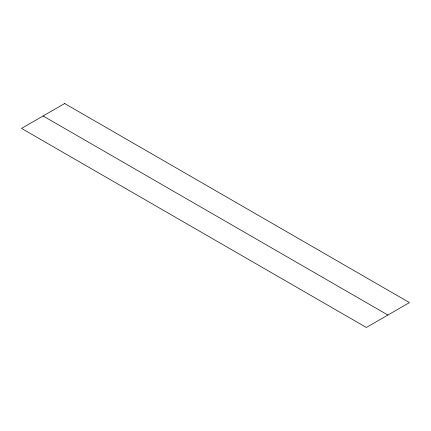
<?xml version="1.0" encoding="UTF-8"?>
<svg xmlns="http://www.w3.org/2000/svg" width="431" height="431" viewBox="0 0 431 431"><rect width="100%" height="100%" fill="white"/><g stroke="black" fill="none" stroke-linecap="round" stroke-linejoin="round"><path stroke-width="0.65" d="M43.1 115.966L387.9 315.034M64.65 103.526L21.55 128.406L366.35 327.474L409.45 302.594L64.65 103.526"/></g></svg>
